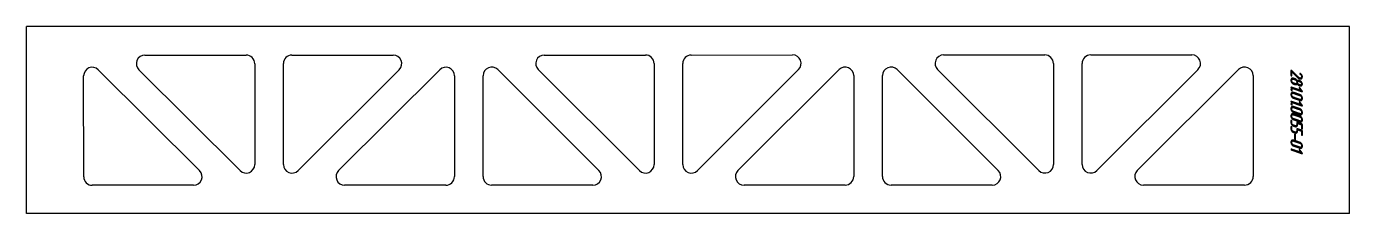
# Model space of a CAD drawing. Header units: millimetres. Extents: x 65 to 2376, y 46 to 374.
import ezdxf

# ---------------------------------------------------------------- set-up
doc = ezdxf.new("R2010")
doc.units = ezdxf.units.MM
doc.linetypes.add('K5LT_BASIC', pattern=[0])
doc.layers.add('Engraving', color=7, linetype='Continuous')

msp = doc.modelspace()

# ---------------------------------------------------------------- linework, layer by layer
at = {"color": 143, "linetype": 'K5LT_BASIC', "lineweight": 25, "true_color": 0x33acca}
for p, q in [((2375.9, 373.8), (65.3, 373.7)), ((65.3, 45.7), (65.3, 373.7)), ((2375.9, 45.7), (2375.9, 373.8)), ((529, 323.5), (705.8, 323.5)), ((969.6, 323.6), (1146.4, 323.6)), ((1226.4, 323.6), (1403.2, 323.7)), ((1667, 323.7), (1843.8, 323.7)), ((1923.8, 323.7), (2100.6, 323.7)), ((272.2, 323.4), (449, 323.4)), ((464, 308.4), (464, 131.7)), ((514, 131.7), (514, 308.5)), ((1161.4, 308.6), (1161.4, 131.8)), ((1211.4, 131.8), (1211.4, 308.6)), ((1858.8, 308.7), (1858.9, 131.9)), ((1908.9, 131.9), (1908.8, 308.7)), ((165.3, 110.3), (165.2, 287.1)), ((190.8, 297.7), (367.7, 121)), ((438.4, 121), (261.6, 297.8)), ((716.4, 297.9), (539.6, 121.1)), ((610.3, 121.1), (787.1, 297.9)), ((812.7, 287.3), (812.7, 110.5)), ((862.7, 110.5), (862.7, 287.3)), ((888.3, 298), (1065.1, 121.2)), ((1135.8, 121.2), (959, 298)), ((1413.8, 298.1), (1237, 121.2)), ((1307.8, 121.2), (1484.5, 298.1)), ((1510.1, 287.5), (1510.1, 110.7)), ((1560.1, 110.7), (1560.1, 287.5)), ((1585.7, 298.1), (1762.5, 121.3)), ((1833.3, 121.3), (1656.4, 298.1)), ((2111.3, 298.1), (1934.5, 121.3)), ((2005.2, 121.3), (2182, 298.1)), ((2207.6, 287.5), (2207.6, 110.7)), ((357.1, 95.4), (180.3, 95.3)), ((797.7, 95.5), (620.9, 95.5)), ((1054.5, 95.6), (877.7, 95.6)), ((1495.2, 95.7), (1318.4, 95.6)), ((1751.9, 95.7), (1575.2, 95.7)), ((2192.6, 95.7), (2015.8, 95.7)), ((2375.9, 45.7), (65.3, 45.7))]:
    msp.add_line(p, q, dxfattribs=at)
for centre, start, end in [((705.8, 308.5), 315.0161, 90.0179), ((969.6, 308.6), 90.0108, 225.0126), ((1146.4, 308.6), 0.0108, 90.0108), ((1226.4, 308.6), 90.0108, 180.0108), ((1403.2, 308.7), 315.0091, 90.0108), ((1667, 308.7), 90.0038, 225.0055), ((1843.8, 308.7), 0.0038, 90.0038), ((1923.8, 308.7), 90.0038, 180.0038), ((2100.6, 308.7), 315.002, 90.0038), ((180.2, 287.1), 45.0197, 180.0214), ((272.2, 308.4), 90.0179, 225.0197), ((449, 308.4), 0.0179, 90.0179), ((529, 308.5), 90.0179, 180.0179), ((797.7, 287.3), 0.0144, 135.0161), ((877.7, 287.4), 45.0126, 180.0144), ((1495.1, 287.5), 0.0073, 135.0091), ((1575.1, 287.5), 45.0055, 180.0073), ((2192.6, 287.5), 0.0002, 135.002), ((357.1, 110.4), 270.0214, 45.0197), ((449, 131.7), 225.0197, 0.0179), ((529, 131.7), 180.0179, 315.0161), ((620.9, 110.5), 135.0161, 270.0144), ((1054.5, 110.6), 270.0144, 45.0126), ((1146.4, 131.8), 225.0126, 0.0108), ((1226.4, 131.8), 180.0108, 315.0091), ((1318.4, 110.6), 135.0091, 270.0073), ((1751.9, 110.7), 270.0073, 45.0055), ((1843.9, 131.9), 225.0055, 0.0038), ((1923.9, 131.9), 180.0038, 315.002), ((2015.8, 110.7), 135.002, 270.0002), ((180.3, 110.3), 180.0214, 270.0214), ((797.7, 110.5), 270.0144, 0.0144), ((877.7, 110.6), 180.0144, 270.0144), ((1495.1, 110.7), 270.0073, 0.0073), ((1575.1, 110.7), 180.0073, 270.0073), ((2192.6, 110.7), 270.0002, 0.0002)]:
    msp.add_arc(centre, 15, start, end, dxfattribs=at)
at = {"layer": 'Engraving', "color": 143, "linetype": 'K5LT_BASIC', "lineweight": 25, "true_color": 0x33acca}
for points, knots in [([(2273.6, 287.8), (2273.6, 292.1), (2273.6, 296.3), (2273.6, 296.6), (2273.8, 296.7), (2274.1, 296.8), (2274.4, 296.7), (2274.6, 296.7), (2274.7, 296.5), (2280.6, 290.6), (2286.5, 284.7), (2286.8, 284.5), (2287.1, 284.2), (2287.3, 284), (2287.6, 283.8), (2288.1, 283.5), (2288.6, 283.3), (2290.1, 282.8), (2291.1, 283.7), (2291.5, 284), (2291.8, 284.6), (2292.1, 285.2), (2292.1, 285.9), (2292.1, 286.9), (2291.5, 287.9), (2291, 289), (2289.7, 289.9), (2289.4, 290.1), (2289.3, 290.3), (2289.2, 290.5), (2289.2, 290.7), (2289.2, 291), (2289.4, 291.2), (2289.6, 291.3), (2289.9, 291.2), (2290, 291.2), (2290.1, 291.1), (2291.9, 289.9), (2292.7, 288.4), (2293.5, 287), (2293.5, 285.5), (2293.5, 283.5), (2292.1, 282.3), (2290.7, 281.2), (2288.6, 281.8), (2287.9, 282.1), (2287.3, 282.5), (2286.6, 283), (2285.7, 283.8), (2280.4, 289.1), (2275, 294.5), (2275, 290.9), (2275, 287.3), (2275, 287.1), (2274.8, 286.9), (2274.6, 286.8), (2274.3, 286.9), (2274.1, 286.9), (2273.8, 287.2), (2273.6, 287.5), (2273.6, 287.8)], [0, 0, 0, 3.047826, 3.047826, 3.226196, 3.226196, 3.425035, 3.425035, 3.570989, 3.570989, 9.561221, 9.561221, 9.825724, 9.825724, 10.050668, 10.050668, 10.473601, 10.473601, 11.396415, 11.396415, 11.832946, 11.832946, 12.317549, 12.317549, 13.072233, 13.072233, 14.062635, 14.062635, 14.240973, 14.240973, 14.40613, 14.40613, 14.588981, 14.588981, 14.779051, 14.779051, 14.881829, 14.881829, 16.249197, 16.249197, 17.325971, 17.325971, 18.610175, 18.610175, 19.935785, 19.935785, 20.483021, 20.483021, 21.195978, 21.195978, 26.62229, 26.62229, 29.191003, 29.191003, 29.365522, 29.365522, 29.547183, 29.547183, 29.763638, 29.763638, 30, 30, 30]), ([(2277.9, 272.9), (2276.1, 273.5), (2274.9, 275.2), (2273.6, 276.9), (2273.6, 278.6), (2273.6, 279.3), (2273.6, 280.1), (2273.6, 281.7), (2274.9, 282.6), (2276.1, 283.5), (2277.9, 282.9), (2279.3, 282.4), (2280.7, 281.9), (2281.8, 281.5), (2282.8, 280.6), (2283.8, 279.7), (2284.5, 278.3), (2285.1, 278.9), (2286, 279), (2286.8, 279.1), (2287.8, 278.8), (2288.6, 278.5), (2289.3, 278.3), (2290.9, 277.7), (2292.3, 276), (2292.9, 275.2), (2293.2, 274.3), (2293.3, 273.9), (2293.4, 273.5), (2293.5, 273.3), (2293.5, 273), (2293.5, 272.8), (2293.5, 272.6), (2293.5, 270.8), (2292.3, 270), (2291.7, 269.5), (2290.9, 269.5), (2290.5, 269.5), (2290.2, 269.5), (2289.9, 269.6), (2289.7, 269.6), (2289.5, 269.7), (2289.3, 269.8), (2288.5, 270), (2287.8, 270.3), (2286.8, 270.6), (2286, 271.3), (2285.2, 271.9), (2284.5, 273), (2284, 272.1), (2283, 271.8), (2281.9, 271.5), (2280.7, 272), (2279.3, 272.4), (2277.9, 272.9)], [0, 0, 0, 1.873598, 1.873598, 3.69261, 3.69261, 4.386884, 4.386884, 5.818535, 5.818535, 7.364988, 7.364988, 8.831065, 8.831065, 10.043454, 10.043454, 11.431214, 11.431214, 12.22177, 12.22177, 13.14885, 13.14885, 13.899491, 13.899491, 15.762312, 15.762312, 16.708293, 16.708293, 17.125443, 17.125443, 17.362221, 17.362221, 17.577677, 17.577677, 19.055802, 19.055802, 19.771228, 19.771228, 20.139764, 20.139764, 20.365597, 20.365597, 20.592941, 20.592941, 21.340886, 21.340886, 22.373032, 22.373032, 23.469845, 23.469845, 24.415003, 24.415003, 25.533412, 25.533412, 27, 27, 27]), ([(2277.9, 274.3), (2279.3, 273.9), (2280.7, 273.4), (2281.9, 273), (2282.7, 273.5), (2283.6, 274), (2283.6, 275.3), (2283.6, 276), (2283.6, 276.7), (2283.6, 277.9), (2282.7, 279), (2281.9, 280.1), (2280.7, 280.5), (2279.3, 281), (2277.9, 281.4), (2276.7, 281.8), (2275.9, 281.3), (2275, 280.7), (2275, 279.6), (2275, 278.9), (2275, 278.1), (2275, 277), (2275.9, 275.9), (2276.7, 274.7), (2277.9, 274.3)], [0, 0, 0, 1.329406, 1.329406, 2.254108, 2.254108, 3.148824, 3.148824, 3.778355, 3.778355, 4.877538, 4.877538, 6.009386, 6.009386, 7.338792, 7.338792, 8.260968, 8.260968, 9.137189, 9.137189, 9.766721, 9.766721, 10.866842, 10.866842, 12, 12, 12]), ([(2287.8, 271.7), (2288.5, 271.4), (2289.3, 271.2), (2290.4, 270.8), (2291.3, 271.3), (2292.1, 271.9), (2292.1, 273.1), (2292.1, 274.2), (2291.3, 275.3), (2290.5, 276.5), (2289.3, 276.9), (2288.5, 277.1), (2287.8, 277.4), (2286.6, 277.8), (2285.8, 277.2), (2285, 276.7), (2285, 275.5), (2285, 274.3), (2285.8, 273.2), (2286.6, 272.1), (2287.8, 271.7)], [0, 0, 0, 0.718951, 0.718951, 1.697337, 1.697337, 2.634709, 2.634709, 3.797866, 3.797866, 5.000561, 5.000561, 5.719512, 5.719512, 6.697901, 6.697901, 7.635273, 7.635273, 8.789173, 8.789173, 10, 10, 10]), ([(2274.3, 265.7), (2274, 265.8), (2273.8, 266.1), (2273.6, 266.3), (2273.6, 266.6), (2273.6, 266.8), (2273.8, 267.1), (2274, 267.2), (2274.3, 267.1), (2282.7, 264.3), (2291.1, 261.4), (2289.6, 263.5), (2288, 265.5), (2287.8, 265.8), (2287.8, 266), (2287.8, 266.3), (2288, 266.5), (2288.3, 266.6), (2288.6, 266.5), (2288.7, 266.5), (2289, 266.1), (2291.2, 263.3), (2293.3, 260.4), (2293.5, 260.2), (2293.5, 259.9), (2293.5, 259.6), (2293.3, 259.5), (2293.1, 259.3), (2292.8, 259.4), (2283.6, 262.5), (2274.3, 265.7)], [0, 0, 0, 0.181151, 0.181151, 0.343934, 0.343934, 0.472146, 0.472146, 0.625059, 0.625059, 5.39951, 5.39951, 6.773407, 6.773407, 6.936544, 6.936544, 7.074093, 7.074093, 7.217588, 7.217588, 7.383484, 7.383484, 9.302301, 9.302301, 9.462957, 9.462957, 9.596849, 9.596849, 9.739807, 9.739807, 15, 15, 15]), ([(2275.8, 262.1), (2275.8, 261.7), (2275.4, 261.5), (2275.1, 261.2), (2274.7, 261.4), (2274.3, 261.5), (2274, 261.9), (2273.6, 262.3), (2273.6, 262.8), (2273.6, 263.3), (2273.9, 263.5), (2274.3, 263.6), (2274.7, 263.5), (2274.9, 263.4), (2275.3, 263), (2275.8, 262.6), (2275.8, 262.1)], [0, 0, 0, 0.855828, 0.855828, 1.74556, 1.74556, 2.805969, 2.805969, 3.96496, 3.96496, 4.876932, 4.876932, 5.801755, 5.801755, 6.76801, 6.76801, 8, 8, 8]), ([(2277.9, 248), (2276.1, 248.6), (2274.9, 250.3), (2273.6, 252), (2273.6, 253.8), (2273.6, 254.5), (2273.6, 255.2), (2273.6, 256.8), (2274.9, 257.7), (2276.1, 258.6), (2277.9, 258), (2283.6, 256.1), (2289.3, 254.1), (2291, 253.6), (2292.2, 251.9), (2293.5, 250.2), (2293.5, 248.4), (2293.5, 247.7), (2293.5, 247), (2293.5, 245.3), (2292.3, 244.4), (2291, 243.6), (2289.3, 244.2), (2283.6, 246.1), (2277.9, 248)], [0, 0, 0, 0.846521, 0.846521, 1.674424, 1.674424, 1.989042, 1.989042, 2.637777, 2.637777, 3.338641, 3.338641, 5.996422, 5.996422, 6.83575, 6.83575, 7.667338, 7.667338, 7.981955, 7.981955, 8.645972, 8.645972, 9.342219, 9.342219, 12, 12, 12]), ([(2277.9, 249.5), (2283.6, 247.5), (2289.3, 245.6), (2290.4, 245.2), (2291.3, 245.8), (2292.1, 246.3), (2292.1, 247.5), (2292.1, 248.2), (2292.1, 248.9), (2292.1, 250.1), (2291.3, 251.2), (2290.4, 252.3), (2289.3, 252.7), (2283.6, 254.6), (2277.9, 256.6), (2276.7, 257), (2275.9, 256.4), (2275, 255.8), (2275, 254.7), (2275, 254), (2275, 253.3), (2275, 252.1), (2275.9, 251), (2276.7, 249.9), (2277.9, 249.5)], [0, 0, 0, 3.194824, 3.194824, 3.749556, 3.749556, 4.284872, 4.284872, 4.662943, 4.662943, 5.32312, 5.32312, 6.003067, 6.003067, 9.197891, 9.197891, 9.751896, 9.751896, 10.278148, 10.278148, 10.656218, 10.656218, 11.310094, 11.310094, 12, 12, 12]), ([(2274.3, 240.8), (2274, 240.9), (2273.8, 241.2), (2273.6, 241.5), (2273.6, 241.8), (2273.6, 241.9), (2273.8, 242.2), (2274, 242.4), (2274.3, 242.2), (2282.7, 239.4), (2291.1, 236.5), (2289.6, 238.6), (2288, 240.6), (2287.8, 240.9), (2287.8, 241.2), (2287.8, 241.5), (2288, 241.6), (2288.3, 241.8), (2288.6, 241.7), (2288.7, 241.6), (2289, 241.3), (2291.2, 238.4), (2293.3, 235.6), (2293.5, 235.3), (2293.5, 235), (2293.5, 234.7), (2293.3, 234.6), (2293.1, 234.4), (2292.8, 234.5), (2283.6, 237.7), (2274.3, 240.8)], [0, 0, 0, 0.181151, 0.181151, 0.343934, 0.343934, 0.472146, 0.472146, 0.625059, 0.625059, 5.39951, 5.39951, 6.773407, 6.773407, 6.936544, 6.936544, 7.074093, 7.074093, 7.217588, 7.217588, 7.383484, 7.383484, 9.302301, 9.302301, 9.462957, 9.462957, 9.596849, 9.596849, 9.739807, 9.739807, 15, 15, 15]), ([(2275.8, 237.2), (2275.8, 236.8), (2275.4, 236.6), (2275.1, 236.4), (2274.7, 236.5), (2274.3, 236.6), (2274, 237), (2273.6, 237.4), (2273.6, 237.9), (2273.6, 238.4), (2273.9, 238.6), (2274.3, 238.8), (2274.7, 238.6), (2274.9, 238.5), (2275.3, 238.1), (2275.8, 237.7), (2275.8, 237.2)], [0, 0, 0, 0.855828, 0.855828, 1.74556, 1.74556, 2.805969, 2.805969, 3.96496, 3.96496, 4.876932, 4.876932, 5.801755, 5.801755, 6.76801, 6.76801, 8, 8, 8]), ([(2277.9, 223.2), (2276.1, 223.8), (2274.9, 225.4), (2273.6, 227.1), (2273.6, 228.9), (2273.6, 229.6), (2273.6, 230.3), (2273.6, 231.9), (2274.9, 232.8), (2276.1, 233.7), (2277.9, 233.1), (2283.6, 231.2), (2289.3, 229.3), (2291, 228.7), (2292.2, 227), (2293.5, 225.3), (2293.5, 223.5), (2293.5, 222.8), (2293.5, 222.1), (2293.5, 220.4), (2292.3, 219.5), (2291, 218.7), (2289.3, 219.3), (2283.6, 221.2), (2277.9, 223.2)], [0, 0, 0, 0.846521, 0.846521, 1.674424, 1.674424, 1.989042, 1.989042, 2.637777, 2.637777, 3.338641, 3.338641, 5.996422, 5.996422, 6.83575, 6.83575, 7.667338, 7.667338, 7.981955, 7.981955, 8.645972, 8.645972, 9.342219, 9.342219, 12, 12, 12]), ([(2277.9, 224.6), (2283.6, 222.7), (2289.3, 220.7), (2290.4, 220.3), (2291.3, 220.9), (2292.1, 221.4), (2292.1, 222.6), (2292.1, 223.3), (2292.1, 224), (2292.1, 225.2), (2291.3, 226.3), (2290.4, 227.4), (2289.3, 227.8), (2283.6, 229.8), (2277.9, 231.7), (2276.7, 232.1), (2275.9, 231.5), (2275, 230.9), (2275, 229.8), (2275, 229.1), (2275, 228.4), (2275, 227.3), (2275.9, 226.1), (2276.7, 225), (2277.9, 224.6)], [0, 0, 0, 3.194824, 3.194824, 3.749556, 3.749556, 4.284872, 4.284872, 4.662943, 4.662943, 5.32312, 5.32312, 6.003067, 6.003067, 9.197891, 9.197891, 9.751896, 9.751896, 10.278148, 10.278148, 10.656218, 10.656218, 11.310094, 11.310094, 12, 12, 12]), ([(2277.9, 210.5), (2276.1, 211.1), (2274.9, 212.7), (2273.6, 214.4), (2273.6, 216.2), (2273.6, 216.9), (2273.6, 217.6), (2273.6, 219.2), (2274.9, 220.1), (2276.1, 221), (2277.9, 220.4), (2283.6, 218.5), (2289.3, 216.6), (2291, 216), (2292.2, 214.3), (2293.5, 212.6), (2293.5, 210.8), (2293.5, 210.1), (2293.5, 209.4), (2293.5, 207.7), (2292.3, 206.8), (2291, 206), (2289.3, 206.6), (2283.6, 208.5), (2277.9, 210.5)], [0, 0, 0, 0.846521, 0.846521, 1.674424, 1.674424, 1.989042, 1.989042, 2.637777, 2.637777, 3.338641, 3.338641, 5.996422, 5.996422, 6.83575, 6.83575, 7.667338, 7.667338, 7.981955, 7.981955, 8.645972, 8.645972, 9.342219, 9.342219, 12, 12, 12]), ([(2277.9, 199.2), (2276.1, 199.8), (2274.9, 201.5), (2273.6, 203.2), (2273.6, 204.9), (2273.6, 206.7), (2273.6, 208.5), (2273.6, 208.8), (2273.8, 208.9), (2274, 209), (2274.3, 208.9), (2274.5, 208.9), (2274.8, 208.6), (2275, 208.3), (2275, 208), (2275, 206.2), (2275, 204.4), (2275, 203.2), (2275.9, 202.1), (2276.7, 201), (2277.9, 200.6), (2279.3, 200.1), (2280.7, 199.7), (2281.9, 199.3), (2282.7, 199.8), (2283.6, 200.3), (2283.6, 201.5), (2283.6, 203.3), (2283.6, 205.1), (2283.6, 205.8), (2284.3, 205.6), (2288.5, 204.1), (2292.8, 202.7), (2293.5, 202.4), (2293.5, 201.7), (2293.5, 198.2), (2293.5, 194.6), (2293.5, 194.3), (2293.3, 194.2), (2293.1, 194), (2292.8, 194.1), (2292.6, 194.2), (2292.3, 194.5), (2292.1, 194.7), (2292.1, 195.1), (2292.1, 198.3), (2292.1, 201.5), (2288.5, 202.7), (2285, 203.9), (2285, 202.5), (2285, 201), (2285, 199.3), (2283.7, 198.5), (2282.5, 197.6), (2280.7, 198.2), (2279.3, 198.7), (2277.9, 199.2)], [0, 0, 0, 1.351228, 1.351228, 2.662779, 2.662779, 3.922788, 3.922788, 4.107001, 4.107001, 4.292735, 4.292735, 4.485615, 4.485615, 4.734631, 4.734631, 5.994173, 5.994173, 6.866386, 6.866386, 7.769938, 7.769938, 8.830137, 8.830137, 9.565925, 9.565925, 10.270982, 10.270982, 11.530524, 11.530524, 11.910709, 11.910709, 15.09852, 15.09852, 15.55144, 15.55144, 18.061409, 18.061409, 18.233297, 18.233297, 18.412253, 18.412253, 18.625478, 18.625478, 18.858232, 18.858232, 21.116357, 21.116357, 23.772239, 23.772239, 24.780872, 24.780872, 25.83696, 25.83696, 26.939275, 26.939275, 28, 28, 28]), ([(2277.9, 211.9), (2283.6, 210), (2289.3, 208), (2290.4, 207.6), (2291.3, 208.2), (2292.1, 208.7), (2292.1, 209.9), (2292.1, 210.6), (2292.1, 211.3), (2292.1, 212.5), (2291.3, 213.6), (2290.4, 214.7), (2289.3, 215.1), (2283.6, 217.1), (2277.9, 219), (2276.7, 219.4), (2275.9, 218.8), (2275, 218.2), (2275, 217.1), (2275, 216.4), (2275, 215.7), (2275, 214.6), (2275.9, 213.4), (2276.7, 212.3), (2277.9, 211.9)], [0, 0, 0, 3.194824, 3.194824, 3.749556, 3.749556, 4.284872, 4.284872, 4.662943, 4.662943, 5.32312, 5.32312, 6.003067, 6.003067, 9.197891, 9.197891, 9.751896, 9.751896, 10.278148, 10.278148, 10.656218, 10.656218, 11.310094, 11.310094, 12, 12, 12]), ([(2277.9, 188.1), (2276.1, 188.7), (2274.9, 190.4), (2273.6, 192), (2273.6, 193.8), (2273.6, 195.6), (2273.6, 197.4), (2273.6, 197.7), (2273.8, 197.8), (2274, 197.9), (2274.3, 197.8), (2274.5, 197.8), (2274.8, 197.5), (2275, 197.2), (2275, 196.9), (2275, 195.1), (2275, 193.3), (2275, 192.1), (2275.9, 191), (2276.7, 189.9), (2277.9, 189.5), (2279.3, 189), (2280.7, 188.5), (2281.9, 188.1), (2282.7, 188.7), (2283.6, 189.2), (2283.6, 190.4), (2283.6, 192.2), (2283.6, 194), (2283.6, 194.7), (2284.3, 194.4), (2288.5, 193), (2292.8, 191.5), (2293.5, 191.3), (2293.5, 190.6), (2293.5, 187), (2293.5, 183.5), (2293.5, 183.2), (2293.3, 183.1), (2293.1, 182.9), (2292.8, 183), (2292.6, 183.1), (2292.3, 183.4), (2292.1, 183.6), (2292.1, 184), (2292.1, 187.2), (2292.1, 190.4), (2288.5, 191.6), (2285, 192.8), (2285, 191.4), (2285, 189.9), (2285, 188.2), (2283.7, 187.4), (2282.5, 186.5), (2280.7, 187.1), (2279.3, 187.6), (2277.9, 188.1)], [0, 0, 0, 1.351228, 1.351228, 2.662779, 2.662779, 3.922788, 3.922788, 4.107001, 4.107001, 4.292735, 4.292735, 4.485615, 4.485615, 4.734631, 4.734631, 5.994173, 5.994173, 6.866386, 6.866386, 7.769938, 7.769938, 8.830137, 8.830137, 9.565925, 9.565925, 10.270982, 10.270982, 11.530524, 11.530524, 11.910709, 11.910709, 15.09852, 15.09852, 15.55144, 15.55144, 18.061409, 18.061409, 18.233297, 18.233297, 18.412253, 18.412253, 18.625478, 18.625478, 18.858232, 18.858232, 21.116357, 21.116357, 23.772239, 23.772239, 24.780872, 24.780872, 25.83696, 25.83696, 26.939275, 26.939275, 28, 28, 28]), ([(2280, 176.2), (2280, 180.5), (2280, 184.8), (2280, 185.1), (2280.2, 185.2), (2280.4, 185.3), (2280.7, 185.2), (2280.9, 185.2), (2281.2, 184.9), (2281.4, 184.6), (2281.4, 184.3), (2281.4, 180), (2281.4, 175.8), (2281.4, 175.5), (2281.2, 175.4), (2281, 175.2), (2280.7, 175.3), (2280.5, 175.4), (2280.2, 175.6), (2280, 175.9), (2280, 176.2)], [0, 0, 0, 3.94619, 3.94619, 4.18756, 4.18756, 4.430856, 4.430856, 4.683549, 4.683549, 5.009861, 5.009861, 8.956051, 8.956051, 9.181245, 9.181245, 9.415662, 9.415662, 9.694987, 9.694987, 10, 10, 10]), ([(2277.9, 164.4), (2276.1, 165), (2274.9, 166.7), (2273.6, 168.4), (2273.6, 170.2), (2273.6, 170.9), (2273.6, 171.6), (2273.6, 173.2), (2274.9, 174.1), (2276.1, 175), (2277.9, 174.4), (2283.6, 172.5), (2289.3, 170.5), (2291, 169.9), (2292.2, 168.3), (2293.5, 166.6), (2293.5, 164.8), (2293.5, 164.1), (2293.5, 163.4), (2293.5, 161.6), (2292.3, 160.8), (2291, 160), (2289.3, 160.6), (2283.6, 162.5), (2277.9, 164.4)], [0, 0, 0, 0.846521, 0.846521, 1.674424, 1.674424, 1.989042, 1.989042, 2.637777, 2.637777, 3.338641, 3.338641, 5.996422, 5.996422, 6.83575, 6.83575, 7.667338, 7.667338, 7.981955, 7.981955, 8.645972, 8.645972, 9.342219, 9.342219, 12, 12, 12]), ([(2277.9, 165.8), (2283.6, 163.9), (2289.3, 162), (2290.4, 161.6), (2291.3, 162.1), (2292.1, 162.7), (2292.1, 163.9), (2292.1, 164.6), (2292.1, 165.3), (2292.1, 166.5), (2291.3, 167.6), (2290.4, 168.7), (2289.3, 169.1), (2283.6, 171), (2277.9, 173), (2276.7, 173.4), (2275.9, 172.8), (2275, 172.2), (2275, 171.1), (2275, 170.4), (2275, 169.7), (2275, 168.5), (2275.9, 167.4), (2276.7, 166.3), (2277.9, 165.8)], [0, 0, 0, 3.194824, 3.194824, 3.749556, 3.749556, 4.284872, 4.284872, 4.662943, 4.662943, 5.32312, 5.32312, 6.003067, 6.003067, 9.197891, 9.197891, 9.751896, 9.751896, 10.278148, 10.278148, 10.656218, 10.656218, 11.310094, 11.310094, 12, 12, 12]), ([(2274.3, 157.2), (2274, 157.3), (2273.8, 157.6), (2273.6, 157.8), (2273.6, 158.2), (2273.6, 158.3), (2273.8, 158.6), (2274, 158.8), (2274.3, 158.6), (2282.7, 155.8), (2291.1, 152.9), (2289.6, 155), (2288, 157), (2287.8, 157.3), (2287.8, 157.6), (2287.8, 157.9), (2288, 158), (2288.3, 158.1), (2288.6, 158), (2288.7, 158), (2289, 157.7), (2291.2, 154.8), (2293.3, 152), (2293.5, 151.7), (2293.5, 151.4), (2293.5, 151.1), (2293.3, 151), (2293.1, 150.8), (2292.8, 150.9), (2283.6, 154.1), (2274.3, 157.2)], [0, 0, 0, 0.181151, 0.181151, 0.343934, 0.343934, 0.472146, 0.472146, 0.625059, 0.625059, 5.39951, 5.39951, 6.773407, 6.773407, 6.936544, 6.936544, 7.074093, 7.074093, 7.217588, 7.217588, 7.383484, 7.383484, 9.302301, 9.302301, 9.462957, 9.462957, 9.596849, 9.596849, 9.739807, 9.739807, 15, 15, 15])]:
    msp.add_open_spline(points, degree=2, knots=knots, dxfattribs=at)

doc.saveas('drawing.dxf')
